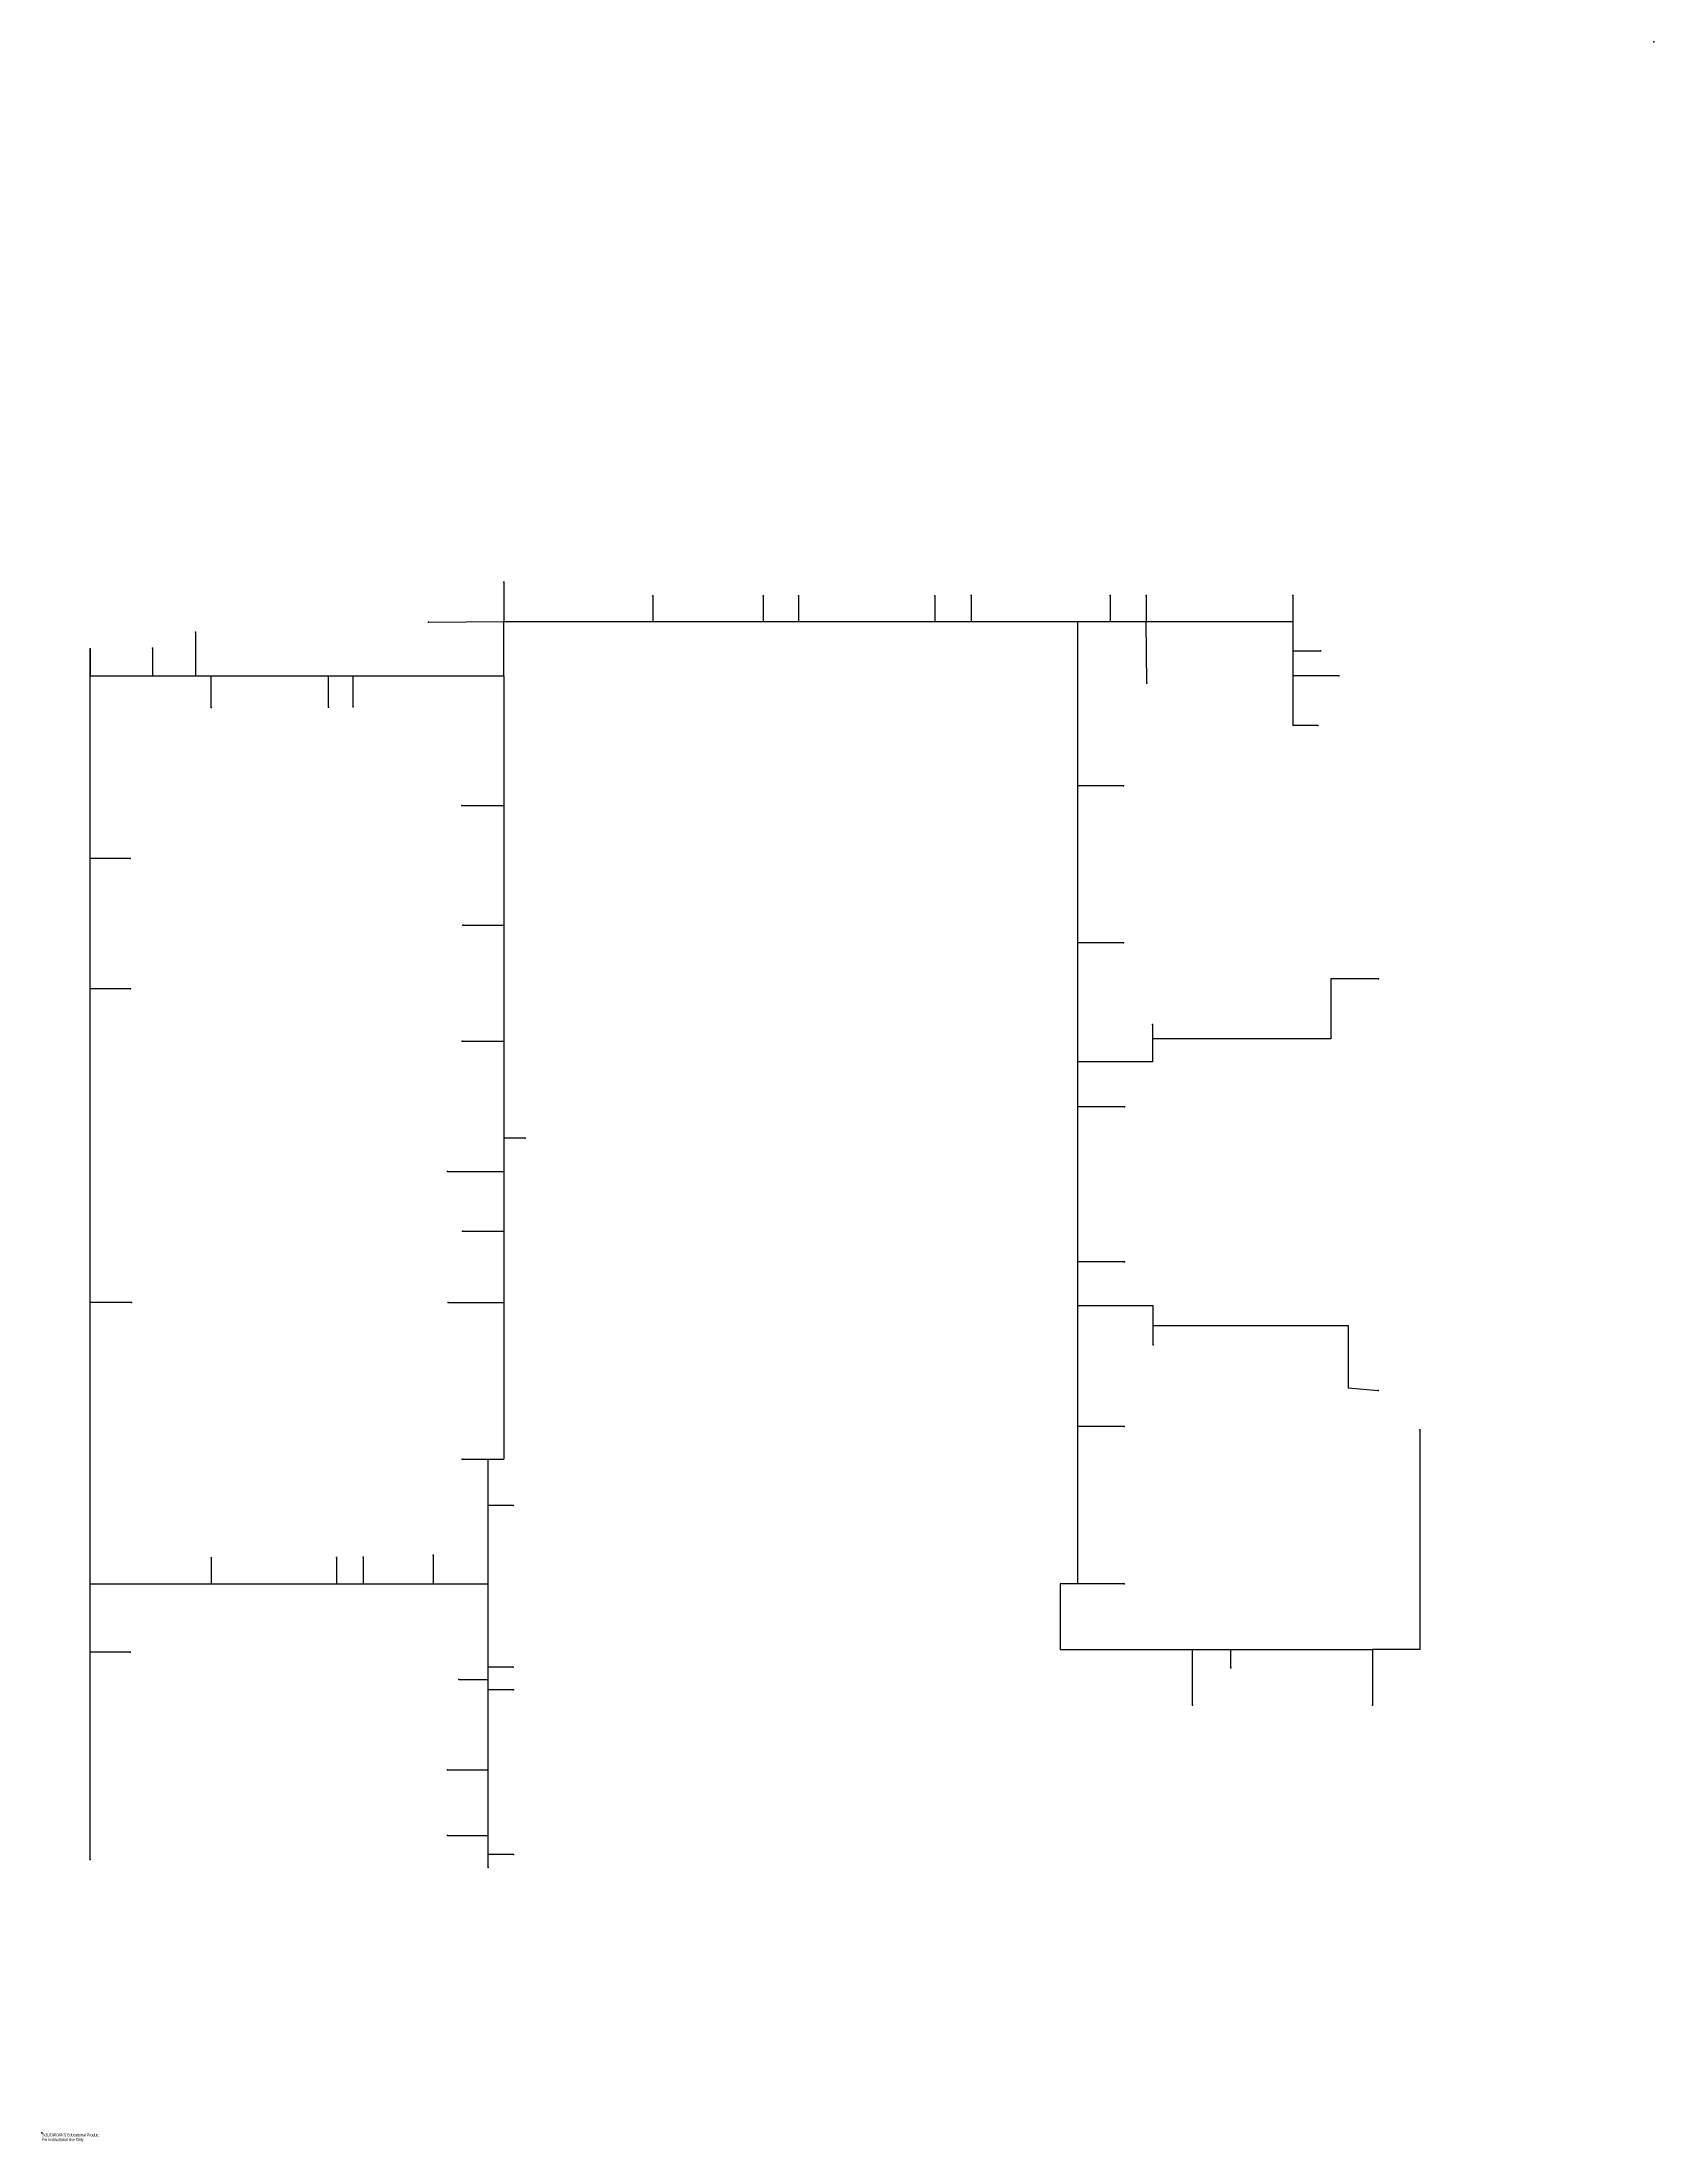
# Model space of a CAD drawing. Header units: inches. Extents: x 0 to 100, y -1 to 130.
import ezdxf

# ---------------------------------------------------------------- set-up
doc = ezdxf.new("R2010")
doc.units = ezdxf.units.IN
doc.header["$MEASUREMENT"] = 0
doc.header["$PDSIZE"] = -1
doc.styles.add('SLDTEXTSTYLE0', font='TXT', dxfattribs={"width": 0.7})

msp = doc.modelspace()

# ---------------------------------------------------------------- linework, layer by layer
at = {"color": 7, "linetype": 'Continuous'}
for p, q in [((28.77, 96.56), (28.77, 94.1)), ((38.05, 95.7), (38.05, 94.1)), ((44.91, 95.7), (44.91, 94.1)), ((47.12, 95.7), (47.12, 95.71)), ((47.12, 95.71), (47.12, 94.1)), ((55.6, 95.71), (55.6, 94.1)), ((57.86, 95.72), (57.86, 94.1)), ((66.53, 95.72), (66.53, 94.1)), ((68.76, 95.72), (68.76, 94.1)), ((77.89, 95.72), (77.89, 94.1)), ((9.56, 93.45), (9.56, 90.72)), ((24.07, 94.06), (28.77, 94.1)), ((28.77, 94.1), (77.89, 94.1)), ((28.77, 90.72), (28.77, 94.1)), ((64.51, 34.18), (64.51, 94.1)), ((68.8, 90.28), (68.76, 94.1)), ((77.89, 94.1), (77.89, 92.28)), ((3.01, 17.02), (3, 92.4)), ((3, 92.4), (3, 90.72)), ((6.89, 92.44), (6.89, 90.72)), ((77.89, 92.28), (79.62, 92.28)), ((77.89, 92.28), (77.89, 90.72)), ((3, 90.72), (28.77, 90.72)), ((10.54, 88.76), (10.54, 90.72)), ((17.84, 88.77), (17.84, 90.72)), ((19.37, 88.79), (19.37, 90.72)), ((28.77, 90.72), (28.77, 41.95)), ((80.76, 90.72), (77.89, 90.72)), ((77.89, 90.72), (77.89, 87.63)), ((79.46, 87.63), (77.89, 87.63)), ((67.36, 83.88), (64.51, 83.88)), ((26.15, 82.66), (28.77, 82.66)), ((5.5, 79.35), (3, 79.35)), ((26.2, 75.2), (28.77, 75.2)), ((67.36, 74.1), (64.51, 74.1)), ((5.51, 71.23), (3, 71.23)), ((83.24, 71.85), (80.26, 71.85)), ((80.26, 71.85), (80.26, 68.12)), ((69.16, 69.01), (69.16, 66.68)), ((80.26, 68.12), (69.16, 68.12)), ((26.16, 67.98), (28.77, 67.98)), ((69.16, 66.68), (64.51, 66.68)), ((67.41, 63.88), (64.51, 63.88)), ((30.09, 61.93), (28.77, 61.93)), ((25.25, 59.86), (28.77, 59.86)), ((26.18, 56.15), (28.77, 56.15)), ((67.41, 54.23), (64.51, 54.23)), ((5.57, 51.7), (3.01, 51.7)), ((25.29, 51.71), (28.77, 51.71)), ((69.21, 51.49), (64.51, 51.49)), ((69.21, 49.06), (69.21, 51.49)), ((69.21, 50.27), (81.35, 50.27)), ((81.35, 50.27), (81.35, 46.4)), ((81.35, 46.4), (83.22, 46.22)), ((67.39, 43.98), (64.51, 43.98)), ((85.8, 43.78), (85.8, 30.1)), ((26.16, 41.95), (28.77, 41.95)), ((27.79, 16.51), (27.79, 41.95)), ((29.34, 39.07), (27.79, 39.07)), ((10.54, 35.81), (10.54, 34.18)), ((18.34, 35.82), (18.34, 34.18)), ((20, 35.84), (20, 34.18)), ((24.37, 35.97), (24.37, 34.18)), ((3.01, 34.18), (27.79, 34.18)), ((64.51, 34.18), (63.4, 34.18)), ((63.4, 34.18), (63.4, 30.1)), ((67.39, 34.18), (64.51, 34.18)), ((63.4, 30.1), (82.86, 30.1)), ((71.65, 26.63), (71.65, 30.1)), ((74.04, 28.96), (74.04, 30.1)), ((82.86, 30.1), (82.86, 26.63)), ((85.8, 30.1), (82.86, 30.1)), ((5.5, 29.92), (3.01, 29.92)), ((29.34, 28.99), (27.79, 28.99)), ((25.97, 28.22), (27.79, 28.22)), ((29.36, 27.59), (27.79, 27.59)), ((25.25, 22.61), (27.79, 22.61)), ((25.25, 18.51), (27.79, 18.51)), ((29.36, 17.32), (27.79, 17.32))]:
    msp.add_line(p, q, dxfattribs=at)
for p in [(100.39, 130.2), (28.77, 96.56), (38.05, 95.7), (44.91, 95.7), (47.12, 95.71), (55.6, 95.71), (57.86, 95.72), (66.53, 95.72), (68.76, 95.72), (77.89, 95.72), (9.56, 93.45), (24.07, 94.06), (3, 92.4), (6.89, 92.44), (79.62, 92.28), (68.8, 90.28), (80.76, 90.72), (10.54, 88.76), (17.84, 88.77), (19.37, 88.79), (79.46, 87.63), (67.36, 83.88), (26.15, 82.66), (5.5, 79.35), (26.2, 75.2), (67.36, 74.1), (5.51, 71.23), (83.24, 71.85), (69.16, 69.01), (26.16, 67.98), (67.41, 63.88), (30.09, 61.93), (25.25, 59.86), (26.18, 56.15), (67.41, 54.23), (5.57, 51.7), (25.29, 51.71), (69.21, 49.06), (83.22, 46.22), (67.39, 43.98), (85.8, 43.78), (26.16, 41.95), (29.34, 39.07), (10.54, 35.81), (18.34, 35.82), (20, 35.84), (24.37, 35.97), (67.39, 34.18), (5.5, 29.92), (29.34, 28.99), (74.04, 28.96), (25.97, 28.22), (29.36, 27.59), (71.65, 26.63), (82.86, 26.63), (25.25, 22.61), (25.25, 18.51), (3.01, 17.02), (29.36, 17.32), (27.79, 16.51), (0, 0)]:
    msp.add_point(p, dxfattribs=at)

# ---------------------------------------------------------------- texts
at = {"color": 7, "linetype": 'Continuous', "char_height": 0.1903, "attachment_point": 1, "style": 'SLDTEXTSTYLE0'}
for s, insert in [('SOLIDWORKS Educational Product.', (0, -0.04)), ('For Instructional Use Only.', (0, -0.33))]:
    msp.add_mtext(s, dxfattribs=dict(at, insert=insert))

doc.saveas('drawing.dxf')
